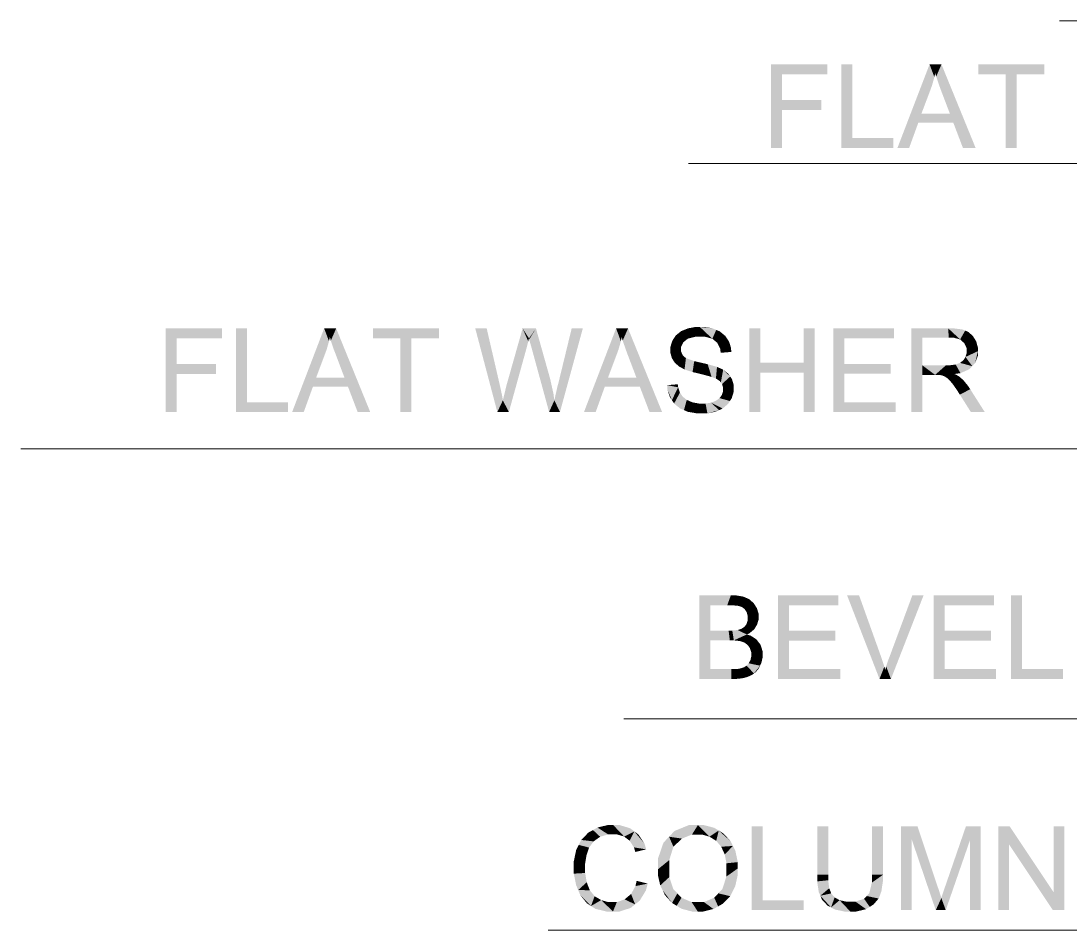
# Model space of a CAD drawing. Header units: millimetres. Extents: x 2 to 579, y 1 to 405.
# Drawn here: x 197.17 to 208.01, y 92.65 to 102.03 of the extents above; entities that cross this region are included whole.
import ezdxf

# ---------------------------------------------------------------- set-up
doc = ezdxf.new("R2010")
doc.units = ezdxf.units.MM
doc.linetypes.add('XKITLINE00', pattern=[0])
doc.layers.add('LinkedObject', color=7, linetype='Continuous', lineweight=0)

# ---------------------------------------------------------------- blocks, each defined once
blk = doc.blocks.new('*A4')
at = {"layer": 'LinkedObject'}
for points in [[(205.031, 101.216), (204.917, 100.722), (204.917, 101.586)], [(205.031, 101.216), (204.917, 101.586), (205.031, 101.484)], [(205.499, 101.484), (204.917, 101.586), (205.499, 101.586)], [(205.031, 101.484), (204.917, 101.586), (205.499, 101.484)], [(205.757, 101.586), (205.642, 100.722), (205.642, 101.586)], [(205.757, 100.824), (205.642, 100.722), (205.757, 101.586)], [(206.555, 101.586), (206.567, 101.33), (206.223, 100.722)], [(206.567, 101.33), (206.555, 101.586), (206.581, 101.371)], [(206.581, 101.371), (206.555, 101.586), (206.605, 101.454)], [(206.605, 101.454), (206.555, 101.586), (206.613, 101.495)], [(206.678, 101.586), (206.613, 101.495), (206.555, 101.586)], [(206.613, 101.495), (206.678, 101.586), (206.624, 101.46)], [(206.624, 101.46), (206.678, 101.586), (206.654, 101.37)], [(206.654, 101.37), (206.678, 101.586), (206.674, 101.315)], [(206.674, 101.315), (206.678, 101.586), (206.765, 101.077)], [(206.765, 101.077), (206.678, 101.586), (206.8, 100.984)], [(206.8, 100.984), (206.678, 101.586), (207.031, 100.722)], [(207.058, 101.586), (207.342, 101.484), (207.058, 101.484)], [(207.456, 101.484), (207.342, 101.484), (207.058, 101.586)], [(207.456, 101.484), (207.058, 101.586), (207.742, 101.586)], [(207.456, 101.484), (207.742, 101.586), (207.742, 101.484)], [(207.342, 100.722), (207.456, 101.484), (207.456, 100.722)], [(207.342, 101.484), (207.456, 101.484), (207.342, 100.722)], [(206.223, 100.722), (206.567, 101.33), (206.471, 101.077)], [(205.031, 101.114), (204.917, 100.722), (205.031, 101.216)], [(204.917, 100.722), (205.031, 101.114), (205.031, 100.722)], [(205.436, 101.114), (205.031, 101.216), (205.436, 101.216)], [(205.031, 101.114), (205.031, 101.216), (205.436, 101.114)], [(206.439, 100.984), (206.223, 100.722), (206.471, 101.077)], [(206.471, 101.077), (206.8, 100.984), (206.439, 100.984)], [(206.765, 101.077), (206.8, 100.984), (206.471, 101.077)], [(206.223, 100.722), (206.439, 100.984), (206.344, 100.722)], [(206.8, 100.984), (207.031, 100.722), (206.9, 100.722)], [(205.642, 100.722), (205.757, 100.824), (206.182, 100.722)], [(206.182, 100.722), (205.757, 100.824), (206.182, 100.824)], [(198.777, 98.49), (198.663, 97.995), (198.663, 98.859)], [(198.777, 98.49), (198.663, 98.859), (198.777, 98.757)], [(199.245, 98.757), (198.663, 98.859), (199.245, 98.859)], [(198.777, 98.757), (198.663, 98.859), (199.245, 98.757)], [(199.503, 98.859), (199.389, 97.995), (199.389, 98.859)], [(199.503, 98.097), (199.389, 97.995), (199.503, 98.859)], [(200.301, 98.859), (200.313, 98.603), (199.97, 97.995)], [(200.313, 98.603), (200.301, 98.859), (200.328, 98.644)], [(200.328, 98.644), (200.301, 98.859), (200.351, 98.727)], [(200.351, 98.727), (200.301, 98.859), (200.36, 98.769)], [(200.425, 98.859), (200.36, 98.769), (200.301, 98.859)], [(200.36, 98.769), (200.425, 98.859), (200.37, 98.733)], [(200.37, 98.733), (200.425, 98.859), (200.4, 98.643)], [(200.4, 98.643), (200.425, 98.859), (200.421, 98.589)], [(200.421, 98.589), (200.425, 98.859), (200.511, 98.35)], [(200.511, 98.35), (200.425, 98.859), (200.547, 98.257)], [(200.547, 98.257), (200.425, 98.859), (200.777, 97.995)], [(200.804, 98.859), (201.088, 98.757), (200.804, 98.757)], [(201.202, 98.757), (201.088, 98.757), (200.804, 98.859)], [(201.202, 98.757), (200.804, 98.859), (201.488, 98.859)], [(201.202, 98.757), (201.488, 98.859), (201.488, 98.757)], [(201.98, 98.859), (202.09, 97.995), (201.862, 98.859)], [(202.111, 98.293), (202.09, 97.995), (201.98, 98.859)], [(202.351, 98.859), (202.391, 98.653), (202.186, 98.276)], [(202.391, 98.653), (202.351, 98.859), (202.396, 98.674)], [(202.396, 98.674), (202.351, 98.859), (202.409, 98.725)], [(202.409, 98.725), (202.351, 98.859), (202.417, 98.755)], [(202.489, 98.859), (202.417, 98.755), (202.351, 98.859)], [(202.417, 98.755), (202.489, 98.859), (202.419, 98.745)], [(202.419, 98.745), (202.489, 98.859), (202.433, 98.695)], [(202.433, 98.695), (202.489, 98.859), (202.445, 98.653)], [(202.445, 98.653), (202.489, 98.859), (202.612, 98.422)], [(202.973, 98.859), (202.723, 98.304), (202.858, 98.859)], [(202.737, 97.995), (202.723, 98.304), (202.973, 98.859)], [(203.317, 98.859), (203.328, 98.603), (202.985, 97.995)], [(203.328, 98.603), (203.317, 98.859), (203.343, 98.644)], [(203.343, 98.644), (203.317, 98.859), (203.366, 98.727)], [(203.366, 98.727), (203.317, 98.859), (203.375, 98.769)], [(203.44, 98.859), (203.375, 98.769), (203.317, 98.859)], [(203.375, 98.769), (203.44, 98.859), (203.385, 98.733)], [(203.385, 98.733), (203.44, 98.859), (203.416, 98.643)], [(203.416, 98.643), (203.44, 98.859), (203.436, 98.589)], [(203.436, 98.589), (203.44, 98.859), (203.527, 98.35)], [(203.527, 98.35), (203.44, 98.859), (203.562, 98.257)], [(203.562, 98.257), (203.44, 98.859), (203.792, 97.995)], [(204.059, 98.754), (203.988, 98.83), (204.024, 98.845)], [(204.059, 98.859), (204.135, 98.773), (204.024, 98.845)], [(204.024, 98.845), (204.135, 98.773), (204.059, 98.754)], [(204.138, 98.874), (204.135, 98.773), (204.059, 98.859)], [(204.182, 98.874), (204.135, 98.773), (204.138, 98.874)], [(204.135, 98.773), (204.182, 98.874), (204.186, 98.773)], [(204.182, 98.874), (204.236, 98.773), (204.186, 98.773)], [(204.315, 98.859), (204.182, 98.874), (204.23, 98.874)], [(204.351, 98.843), (204.182, 98.874), (204.315, 98.859)], [(204.311, 98.752), (204.182, 98.874), (204.351, 98.843)], [(204.236, 98.773), (204.182, 98.874), (204.311, 98.752)], [(204.351, 98.843), (204.337, 98.731), (204.311, 98.752)], [(204.388, 98.828), (204.337, 98.731), (204.351, 98.843)], [(204.806, 98.504), (204.692, 97.995), (204.692, 98.859)], [(204.806, 98.504), (204.692, 98.859), (204.806, 98.859)], [(205.369, 98.859), (205.255, 98.504), (205.255, 98.859)], [(205.255, 98.402), (205.255, 98.504), (205.369, 98.859)], [(205.255, 98.402), (205.369, 98.859), (205.369, 97.995)], [(205.675, 98.493), (205.561, 97.995), (205.561, 98.859)], [(205.675, 98.493), (205.561, 98.859), (205.675, 98.757)], [(206.186, 98.757), (205.561, 98.859), (206.186, 98.859)], [(205.675, 98.757), (205.561, 98.859), (206.186, 98.757)], [(206.48, 98.478), (206.366, 97.995), (206.366, 98.859)], [(206.366, 98.859), (206.48, 98.764), (206.48, 98.478)], [(206.753, 98.764), (206.366, 98.859), (206.748, 98.859)], [(206.48, 98.764), (206.366, 98.859), (206.753, 98.764)], [(206.748, 98.859), (206.801, 98.764), (206.753, 98.764)], [(206.893, 98.848), (206.748, 98.859), (206.806, 98.859)], [(206.923, 98.836), (206.748, 98.859), (206.893, 98.848)], [(206.871, 98.745), (206.748, 98.859), (206.923, 98.836)], [(206.801, 98.764), (206.748, 98.859), (206.871, 98.745)], [(206.923, 98.836), (206.893, 98.725), (206.871, 98.745)], [(206.953, 98.824), (206.893, 98.725), (206.923, 98.836)], [(201.088, 97.995), (201.202, 98.757), (201.202, 97.995)], [(201.088, 98.757), (201.202, 98.757), (201.088, 97.995)], [(203.915, 98.758), (203.878, 98.636), (203.897, 98.73)], [(204.012, 98.716), (203.878, 98.636), (203.915, 98.758)], [(203.897, 98.73), (203.878, 98.636), (203.878, 98.668)], [(203.934, 98.787), (204.035, 98.735), (203.915, 98.758)], [(203.915, 98.758), (204.035, 98.735), (204.012, 98.716)], [(203.988, 98.83), (204.035, 98.735), (203.934, 98.787)], [(204.035, 98.735), (203.988, 98.83), (204.059, 98.754)], [(204.337, 98.731), (204.388, 98.828), (204.362, 98.71)], [(204.362, 98.71), (204.388, 98.828), (204.464, 98.752)], [(204.464, 98.752), (204.392, 98.648), (204.362, 98.71)], [(204.464, 98.752), (204.388, 98.828), (204.444, 98.782)], [(204.484, 98.722), (204.392, 98.648), (204.464, 98.752)], [(206.893, 98.725), (206.953, 98.824), (206.915, 98.705)], [(206.915, 98.705), (206.953, 98.824), (207.019, 98.754)], [(207.019, 98.754), (206.938, 98.655), (206.915, 98.705)], [(207.037, 98.724), (206.938, 98.655), (207.019, 98.754)], [(207.019, 98.754), (206.953, 98.824), (207.001, 98.783)], [(202.186, 98.276), (202.391, 98.653), (202.209, 97.995)], [(202.612, 98.422), (202.625, 97.995), (202.445, 98.653)], [(203.988, 98.67), (203.878, 98.636), (204.012, 98.716)], [(203.878, 98.636), (203.988, 98.67), (203.988, 98.643)], [(203.988, 98.62), (203.878, 98.636), (203.988, 98.643)], [(203.878, 98.636), (203.988, 98.62), (203.878, 98.606)], [(203.878, 98.606), (203.988, 98.62), (203.893, 98.552)], [(203.893, 98.552), (203.988, 98.62), (203.908, 98.528)], [(203.908, 98.528), (203.988, 98.62), (204.005, 98.582)], [(204.505, 98.654), (204.392, 98.648), (204.484, 98.722)], [(204.506, 98.616), (204.392, 98.648), (204.505, 98.654)], [(204.392, 98.648), (204.506, 98.616), (204.397, 98.607)], [(206.926, 98.564), (207.055, 98.624), (206.996, 98.469)], [(206.938, 98.603), (207.055, 98.624), (206.926, 98.564)], [(207.055, 98.659), (206.938, 98.655), (207.037, 98.724)], [(207.055, 98.624), (206.938, 98.655), (207.055, 98.659)], [(206.938, 98.655), (207.055, 98.624), (206.938, 98.624)], [(207.055, 98.624), (206.938, 98.603), (206.938, 98.624)], [(206.996, 98.469), (207.055, 98.624), (207.025, 98.5)], [(207.025, 98.5), (207.055, 98.624), (207.055, 98.578)], [(199.97, 97.995), (200.313, 98.603), (200.218, 98.35)], [(202.985, 97.995), (203.328, 98.603), (203.233, 98.35)], [(204.005, 98.582), (203.969, 98.464), (203.908, 98.528)], [(203.908, 98.528), (203.969, 98.464), (203.924, 98.504)], [(204.021, 98.567), (203.969, 98.464), (204.005, 98.582)], [(203.969, 98.464), (204.021, 98.567), (204, 98.448)], [(204, 98.448), (204.021, 98.567), (204.038, 98.552)], [(204, 98.448), (204.038, 98.552), (204.024, 98.435)], [(204.024, 98.435), (204.038, 98.552), (204.107, 98.408)], [(204.107, 98.408), (204.038, 98.552), (204.124, 98.521)], [(204.107, 98.408), (204.124, 98.521), (204.167, 98.394)], [(204.167, 98.394), (204.124, 98.521), (204.194, 98.505)], [(206.996, 98.469), (206.87, 98.503), (206.903, 98.529)], [(206.915, 98.546), (206.996, 98.469), (206.903, 98.529)], [(206.926, 98.564), (206.996, 98.469), (206.915, 98.546)], [(198.777, 98.388), (198.663, 97.995), (198.777, 98.49)], [(199.182, 98.388), (198.777, 98.49), (199.182, 98.49)], [(198.777, 98.388), (198.777, 98.49), (199.182, 98.388)], [(202.635, 98.34), (202.625, 97.995), (202.612, 98.422)], [(204.167, 98.394), (204.194, 98.505), (204.226, 98.379)], [(204.226, 98.379), (204.194, 98.505), (204.263, 98.489)], [(204.226, 98.379), (204.263, 98.489), (204.303, 98.358)], [(204.303, 98.358), (204.263, 98.489), (204.321, 98.351)], [(204.321, 98.351), (204.263, 98.489), (204.348, 98.341)], [(204.359, 98.462), (204.348, 98.341), (204.263, 98.489)], [(204.385, 98.45), (204.348, 98.341), (204.359, 98.462)], [(204.348, 98.341), (204.385, 98.45), (204.387, 98.316)], [(204.387, 98.316), (204.385, 98.45), (204.423, 98.433)], [(204.387, 98.316), (204.423, 98.433), (204.399, 98.3)], [(204.399, 98.3), (204.423, 98.433), (204.411, 98.285)], [(204.423, 98.433), (204.496, 98.362), (204.411, 98.285)], [(204.496, 98.362), (204.423, 98.433), (204.478, 98.389)], [(204.806, 98.402), (204.692, 97.995), (204.806, 98.504)], [(204.692, 97.995), (204.806, 98.402), (204.806, 97.995)], [(204.806, 98.504), (205.255, 98.402), (204.806, 98.402)], [(205.255, 98.504), (205.255, 98.402), (204.806, 98.504)], [(205.255, 98.402), (205.369, 97.995), (205.255, 97.995)], [(205.675, 98.391), (205.561, 97.995), (205.675, 98.493)], [(206.154, 98.391), (205.675, 98.493), (206.154, 98.493)], [(205.675, 98.391), (205.675, 98.493), (206.154, 98.391)], [(206.48, 98.478), (206.48, 98.379), (206.366, 97.995)], [(206.612, 98.379), (206.48, 98.478), (206.725, 98.478)], [(206.48, 98.379), (206.48, 98.478), (206.612, 98.379)], [(206.612, 98.379), (206.725, 98.478), (206.634, 98.379)], [(206.634, 98.379), (206.725, 98.478), (206.666, 98.377)], [(206.666, 98.377), (206.725, 98.478), (206.676, 98.375)], [(206.676, 98.375), (206.725, 98.478), (206.689, 98.372)], [(206.689, 98.372), (206.725, 98.478), (206.715, 98.36)], [(206.715, 98.36), (206.725, 98.478), (206.764, 98.478)], [(206.715, 98.36), (206.764, 98.478), (206.728, 98.352)], [(206.764, 98.478), (206.812, 98.388), (206.728, 98.352)], [(206.825, 98.486), (206.812, 98.388), (206.764, 98.478)], [(206.812, 98.388), (206.825, 98.486), (206.874, 98.397)], [(206.847, 98.495), (206.996, 98.469), (206.825, 98.486)], [(206.966, 98.437), (206.825, 98.486), (206.996, 98.469)], [(206.874, 98.397), (206.825, 98.486), (206.966, 98.437)], [(206.87, 98.503), (206.996, 98.469), (206.847, 98.495)], [(198.663, 97.995), (198.777, 98.388), (198.777, 97.995)], [(200.185, 98.257), (199.97, 97.995), (200.218, 98.35)], [(200.218, 98.35), (200.547, 98.257), (200.185, 98.257)], [(200.511, 98.35), (200.547, 98.257), (200.218, 98.35)], [(202.121, 98.248), (202.09, 97.995), (202.111, 98.293)], [(202.669, 98.188), (202.625, 97.995), (202.635, 98.34)], [(202.723, 98.304), (202.737, 97.995), (202.709, 98.251)], [(203.2, 98.257), (202.985, 97.995), (203.233, 98.35)], [(203.233, 98.35), (203.562, 98.257), (203.2, 98.257)], [(203.527, 98.35), (203.562, 98.257), (203.233, 98.35)], [(204.411, 98.285), (204.496, 98.362), (204.422, 98.25)], [(204.422, 98.25), (204.496, 98.362), (204.514, 98.335)], [(204.422, 98.25), (204.514, 98.335), (204.422, 98.23)], [(204.422, 98.23), (204.514, 98.335), (204.422, 98.209)], [(204.514, 98.335), (204.532, 98.239), (204.422, 98.209)], [(204.532, 98.239), (204.514, 98.335), (204.532, 98.274)], [(205.675, 98.097), (205.561, 97.995), (205.675, 98.391)], [(206.366, 97.995), (206.48, 98.379), (206.48, 97.995)], [(206.728, 98.352), (206.812, 98.388), (206.74, 98.344)], [(206.812, 98.388), (206.769, 98.315), (206.74, 98.344)], [(206.835, 98.378), (206.769, 98.315), (206.812, 98.388)], [(206.769, 98.315), (206.835, 98.378), (206.786, 98.294)], [(206.786, 98.294), (206.835, 98.378), (206.802, 98.274)], [(206.802, 98.274), (206.835, 98.378), (206.881, 98.345)], [(206.881, 98.345), (206.843, 98.214), (206.802, 98.274)], [(206.881, 98.345), (206.835, 98.378), (206.869, 98.356)], [(206.906, 98.322), (206.843, 98.214), (206.881, 98.345)], [(206.953, 98.265), (206.843, 98.214), (206.906, 98.322)], [(199.97, 97.995), (200.185, 98.257), (200.09, 97.995)], [(200.547, 98.257), (200.777, 97.995), (200.647, 97.995)], [(202.14, 98.16), (202.09, 97.995), (202.121, 98.248)], [(202.164, 98.185), (202.209, 97.995), (202.147, 98.116)], [(202.183, 98.265), (202.209, 97.995), (202.164, 98.185)], [(202.186, 98.276), (202.209, 97.995), (202.183, 98.265)], [(202.679, 98.116), (202.625, 97.995), (202.669, 98.188)], [(202.709, 98.251), (202.737, 97.995), (202.688, 98.157)], [(202.985, 97.995), (203.2, 98.257), (203.106, 97.995)], [(203.562, 98.257), (203.792, 97.995), (203.662, 97.995)], [(203.958, 98.25), (203.846, 98.273), (203.954, 98.282)], [(203.846, 98.273), (203.893, 98.118), (203.847, 98.229)], [(203.958, 98.25), (203.893, 98.118), (203.846, 98.273)], [(203.847, 98.229), (203.893, 98.118), (203.871, 98.152)], [(203.976, 98.196), (203.893, 98.118), (203.958, 98.25)], [(203.893, 98.118), (203.976, 98.196), (203.916, 98.083)], [(203.916, 98.083), (203.976, 98.196), (203.978, 98.032)], [(203.99, 98.176), (203.978, 98.032), (203.976, 98.196)], [(204.41, 98.172), (204.532, 98.239), (204.512, 98.14)], [(204.422, 98.209), (204.532, 98.239), (204.41, 98.172)], [(204.512, 98.14), (204.532, 98.239), (204.532, 98.205)], [(206.843, 98.214), (206.953, 98.265), (206.868, 98.175)], [(206.868, 98.175), (206.953, 98.265), (206.975, 98.231)], [(206.868, 98.175), (206.975, 98.231), (206.982, 97.995)], [(206.982, 97.995), (206.975, 98.231), (207.125, 97.995)], [(199.389, 97.995), (199.503, 98.097), (199.928, 97.995)], [(199.928, 97.995), (199.503, 98.097), (199.928, 98.097)], [(202.147, 98.116), (202.09, 97.995), (202.14, 98.16)], [(202.147, 98.116), (202.209, 97.995), (202.09, 97.995)], [(202.679, 98.116), (202.737, 97.995), (202.625, 97.995)], [(202.688, 98.157), (202.737, 97.995), (202.679, 98.116)], [(204.004, 98.155), (203.978, 98.032), (203.99, 98.176)], [(204.004, 98.155), (204.018, 98.015), (203.978, 98.032)], [(204.047, 98.121), (204.018, 98.015), (204.004, 98.155)], [(204.018, 98.015), (204.047, 98.121), (204.057, 97.998)], [(204.076, 98.108), (204.057, 97.998), (204.047, 98.121)], [(204.106, 98.095), (204.057, 97.998), (204.076, 98.108)], [(204.106, 98.095), (204.155, 97.981), (204.057, 97.998)], [(204.172, 98.083), (204.155, 97.981), (204.106, 98.095)], [(204.172, 98.083), (204.214, 97.981), (204.155, 97.981)], [(204.209, 98.083), (204.214, 97.981), (204.172, 98.083)], [(204.209, 98.083), (204.26, 97.981), (204.214, 97.981)], [(204.241, 98.083), (204.26, 97.981), (204.209, 98.083)], [(204.299, 98.092), (204.38, 98.014), (204.241, 98.083)], [(204.241, 98.083), (204.38, 98.014), (204.26, 97.981)], [(204.324, 98.102), (204.473, 98.079), (204.299, 98.092)], [(204.417, 98.031), (204.299, 98.092), (204.473, 98.079)], [(204.38, 98.014), (204.299, 98.092), (204.417, 98.031)], [(204.349, 98.112), (204.473, 98.079), (204.324, 98.102)], [(204.386, 98.139), (204.493, 98.109), (204.349, 98.112)], [(204.349, 98.112), (204.493, 98.109), (204.473, 98.079)], [(204.398, 98.156), (204.512, 98.14), (204.386, 98.139)], [(204.493, 98.109), (204.386, 98.139), (204.512, 98.14)], [(204.41, 98.172), (204.512, 98.14), (204.398, 98.156)], [(205.561, 97.995), (205.675, 98.097), (206.206, 97.995)], [(206.206, 97.995), (205.675, 98.097), (206.206, 98.097)], [(204.26, 97.981), (204.38, 98.014), (204.343, 97.998)], [(204.178, 96.102), (204.292, 95.637), (204.178, 95.238)], [(204.292, 95.739), (204.292, 95.637), (204.178, 96.102)], [(204.178, 96.102), (204.292, 96), (204.292, 95.739)], [(204.465, 96), (204.178, 96.102), (204.502, 96.102)], [(204.292, 96), (204.178, 96.102), (204.465, 96)], [(204.465, 96), (204.502, 96.102), (204.511, 96)], [(204.502, 96.102), (204.577, 95.994), (204.511, 96)], [(204.552, 96.102), (204.577, 95.994), (204.502, 96.102)], [(204.631, 96.089), (204.577, 95.994), (204.552, 96.102)], [(204.577, 95.994), (204.631, 96.089), (204.597, 95.988)], [(204.597, 95.988), (204.631, 96.089), (204.616, 95.982)], [(204.616, 95.982), (204.631, 96.089), (204.661, 96.076)], [(204.661, 96.076), (204.645, 95.96), (204.616, 95.982)], [(204.691, 96.063), (204.645, 95.96), (204.661, 96.076)], [(204.738, 96.022), (204.645, 95.96), (204.691, 96.063)], [(204.755, 95.995), (204.645, 95.96), (204.738, 96.022)], [(205.103, 95.736), (204.989, 95.238), (204.989, 96.102)], [(205.103, 95.736), (204.989, 96.102), (205.103, 96)], [(205.614, 96), (204.989, 96.102), (205.614, 96.102)], [(205.103, 96), (204.989, 96.102), (205.614, 96)], [(205.827, 96.102), (206.038, 95.238), (205.703, 96.102)], [(206.052, 95.474), (206.038, 95.238), (205.827, 96.102)], [(206.493, 96.102), (206.144, 95.474), (206.377, 96.102)], [(206.156, 95.238), (206.144, 95.474), (206.493, 96.102)], [(206.712, 95.736), (206.598, 95.238), (206.598, 96.102)], [(206.712, 95.736), (206.598, 96.102), (206.712, 96)], [(207.222, 96), (206.598, 96.102), (207.222, 96.102)], [(206.712, 96), (206.598, 96.102), (207.222, 96)], [(207.509, 96.102), (207.395, 95.238), (207.395, 96.102)], [(207.509, 95.34), (207.395, 95.238), (207.509, 96.102)], [(204.645, 95.96), (204.755, 95.995), (204.656, 95.943)], [(204.755, 95.995), (204.666, 95.927), (204.656, 95.943)], [(204.666, 95.927), (204.755, 95.995), (204.676, 95.889)], [(204.676, 95.889), (204.755, 95.995), (204.789, 95.881)], [(204.789, 95.911), (204.755, 95.995), (204.772, 95.968)], [(204.789, 95.881), (204.755, 95.995), (204.789, 95.911)], [(204.759, 95.777), (204.643, 95.777), (204.665, 95.807)], [(204.665, 95.807), (204.789, 95.881), (204.759, 95.777)], [(204.676, 95.845), (204.789, 95.881), (204.665, 95.807)], [(204.789, 95.881), (204.676, 95.867), (204.676, 95.889)], [(204.676, 95.867), (204.789, 95.881), (204.676, 95.845)], [(204.759, 95.777), (204.789, 95.881), (204.774, 95.801)], [(204.774, 95.801), (204.789, 95.881), (204.789, 95.853)], [(204.492, 95.637), (204.292, 95.739), (204.479, 95.739)], [(204.292, 95.637), (204.292, 95.739), (204.492, 95.637)], [(204.533, 95.637), (204.479, 95.739), (204.517, 95.739)], [(204.492, 95.637), (204.479, 95.739), (204.533, 95.637)], [(204.572, 95.744), (204.668, 95.698), (204.517, 95.739)], [(204.517, 95.739), (204.668, 95.698), (204.533, 95.637)], [(204.533, 95.637), (204.668, 95.698), (204.597, 95.63)], [(204.588, 95.749), (204.698, 95.713), (204.572, 95.744)], [(204.668, 95.698), (204.572, 95.744), (204.698, 95.713)], [(204.61, 95.756), (204.698, 95.713), (204.588, 95.749)], [(204.668, 95.698), (204.619, 95.623), (204.597, 95.63)], [(204.643, 95.777), (204.698, 95.713), (204.61, 95.756)], [(204.619, 95.623), (204.668, 95.698), (204.641, 95.615)], [(204.641, 95.615), (204.668, 95.698), (204.675, 95.59)], [(204.744, 95.752), (204.643, 95.777), (204.759, 95.777)], [(204.698, 95.713), (204.643, 95.777), (204.744, 95.752)], [(204.767, 95.647), (204.668, 95.698), (204.707, 95.686)], [(204.675, 95.59), (204.668, 95.698), (204.767, 95.647)], [(205.103, 95.634), (204.989, 95.238), (205.103, 95.736)], [(205.582, 95.634), (205.103, 95.736), (205.582, 95.736)], [(205.103, 95.634), (205.103, 95.736), (205.582, 95.634)], [(206.712, 95.634), (206.598, 95.238), (206.712, 95.736)], [(207.191, 95.634), (206.712, 95.736), (207.191, 95.736)], [(206.712, 95.634), (206.712, 95.736), (207.191, 95.634)], [(204.178, 95.238), (204.292, 95.637), (204.292, 95.34)], [(204.675, 95.59), (204.767, 95.647), (204.688, 95.573)], [(204.688, 95.573), (204.767, 95.647), (204.7, 95.555)], [(204.7, 95.555), (204.767, 95.647), (204.788, 95.619)], [(204.788, 95.619), (204.713, 95.513), (204.7, 95.555)], [(204.809, 95.592), (204.713, 95.513), (204.788, 95.619)], [(204.83, 95.526), (204.713, 95.513), (204.809, 95.592)], [(205.103, 95.34), (204.989, 95.238), (205.103, 95.634)], [(206.712, 95.34), (206.598, 95.238), (206.712, 95.634)], [(204.704, 95.431), (204.83, 95.488), (204.804, 95.376)], [(204.713, 95.468), (204.83, 95.488), (204.704, 95.431)], [(204.83, 95.488), (204.713, 95.513), (204.83, 95.526)], [(204.713, 95.513), (204.83, 95.488), (204.713, 95.489)], [(204.83, 95.488), (204.713, 95.468), (204.713, 95.489)], [(204.804, 95.376), (204.83, 95.488), (204.817, 95.402)], [(204.817, 95.402), (204.83, 95.488), (204.83, 95.458)], [(206.065, 95.436), (206.038, 95.238), (206.052, 95.474)], [(206.144, 95.474), (206.156, 95.238), (206.13, 95.439)], [(204.741, 95.295), (204.638, 95.359), (204.665, 95.376)], [(204.687, 95.4), (204.804, 95.376), (204.665, 95.376)], [(204.665, 95.376), (204.804, 95.376), (204.741, 95.295)], [(204.695, 95.416), (204.804, 95.376), (204.687, 95.4)], [(204.804, 95.376), (204.695, 95.416), (204.704, 95.431)], [(204.741, 95.295), (204.804, 95.376), (204.76, 95.309)], [(204.76, 95.309), (204.804, 95.376), (204.792, 95.349)], [(206.088, 95.366), (206.038, 95.238), (206.065, 95.436)], [(206.097, 95.333), (206.038, 95.238), (206.088, 95.366)], [(206.107, 95.368), (206.156, 95.238), (206.097, 95.333)], [(206.13, 95.439), (206.156, 95.238), (206.107, 95.368)], [(204.292, 95.34), (204.507, 95.238), (204.178, 95.238)], [(204.507, 95.34), (204.507, 95.238), (204.292, 95.34)], [(204.507, 95.34), (204.548, 95.238), (204.507, 95.238)], [(204.535, 95.34), (204.548, 95.238), (204.507, 95.34)], [(204.574, 95.342), (204.618, 95.245), (204.535, 95.34)], [(204.535, 95.34), (204.618, 95.245), (204.548, 95.238)], [(204.585, 95.344), (204.618, 95.245), (204.574, 95.342)], [(204.647, 95.252), (204.585, 95.344), (204.605, 95.348)], [(204.618, 95.245), (204.585, 95.344), (204.647, 95.252)], [(204.638, 95.359), (204.722, 95.281), (204.605, 95.348)], [(204.605, 95.348), (204.722, 95.281), (204.647, 95.252)], [(204.722, 95.281), (204.638, 95.359), (204.741, 95.295)], [(204.647, 95.252), (204.722, 95.281), (204.675, 95.26)], [(204.989, 95.238), (205.103, 95.34), (205.634, 95.238)], [(205.634, 95.238), (205.103, 95.34), (205.634, 95.34)], [(206.038, 95.238), (206.097, 95.333), (206.156, 95.238)], [(206.598, 95.238), (206.712, 95.34), (207.242, 95.238)], [(207.242, 95.238), (206.712, 95.34), (207.242, 95.34)], [(207.395, 95.238), (207.509, 95.34), (207.934, 95.238)], [(207.934, 95.238), (207.509, 95.34), (207.934, 95.34)], [(203.03, 93.652), (203.085, 93.561), (202.957, 93.576)], [(203.078, 93.678), (203.085, 93.561), (203.03, 93.652)], [(203.125, 93.704), (203.235, 93.633), (203.078, 93.678)], [(203.078, 93.678), (203.235, 93.633), (203.152, 93.609)], [(203.085, 93.561), (203.078, 93.678), (203.118, 93.585)], [(203.118, 93.585), (203.078, 93.678), (203.152, 93.609)], [(203.23, 93.73), (203.235, 93.633), (203.125, 93.704)], [(203.287, 93.73), (203.235, 93.633), (203.23, 93.73)], [(203.235, 93.633), (203.287, 93.73), (203.285, 93.633)], [(203.287, 93.73), (203.328, 93.633), (203.285, 93.633)], [(203.461, 93.697), (203.287, 93.73), (203.352, 93.73)], [(203.505, 93.664), (203.287, 93.73), (203.461, 93.697)], [(203.4, 93.611), (203.287, 93.73), (203.505, 93.664)], [(203.328, 93.633), (203.287, 93.73), (203.4, 93.611)], [(203.4, 93.611), (203.505, 93.664), (203.428, 93.589)], [(203.505, 93.664), (203.457, 93.568), (203.428, 93.589)], [(203.457, 93.568), (203.505, 93.664), (203.501, 93.499)], [(203.501, 93.499), (203.505, 93.664), (203.628, 93.479)], [(203.611, 93.538), (203.505, 93.664), (203.549, 93.631)], [(203.628, 93.479), (203.505, 93.664), (203.611, 93.538)], [(204.07, 93.73), (203.864, 93.609), (203.921, 93.669)], [(204.162, 93.73), (203.864, 93.609), (204.07, 93.73)], [(204.101, 93.632), (203.864, 93.609), (204.162, 93.73)], [(203.997, 93.59), (203.864, 93.609), (204.101, 93.632)], [(204.101, 93.632), (204.162, 93.73), (204.162, 93.632)], [(204.162, 93.73), (204.205, 93.632), (204.162, 93.632)], [(204.329, 93.702), (204.162, 93.73), (204.221, 93.73)], [(204.377, 93.673), (204.162, 93.73), (204.329, 93.702)], [(204.282, 93.61), (204.162, 93.73), (204.377, 93.673)], [(204.205, 93.632), (204.162, 93.73), (204.282, 93.61)], [(204.282, 93.61), (204.377, 93.673), (204.316, 93.588)], [(204.377, 93.673), (204.351, 93.567), (204.316, 93.588)], [(204.351, 93.567), (204.377, 93.673), (204.403, 93.506)], [(204.498, 93.565), (204.377, 93.673), (204.425, 93.644)], [(204.524, 93.514), (204.377, 93.673), (204.498, 93.565)], [(204.403, 93.506), (204.377, 93.673), (204.524, 93.514)], [(204.831, 93.715), (204.717, 92.851), (204.717, 93.715)], [(204.831, 92.953), (204.717, 92.851), (204.831, 93.715)], [(205.508, 93.715), (205.394, 93.216), (205.394, 93.715)], [(205.508, 93.217), (205.394, 93.216), (205.508, 93.715)], [(206.073, 93.715), (205.959, 93.217), (205.959, 93.715)], [(206.073, 93.216), (205.959, 93.217), (206.073, 93.715)], [(206.26, 93.715), (206.369, 93.587), (206.26, 92.851)], [(206.369, 93.587), (206.26, 93.715), (206.431, 93.715)], [(206.369, 93.587), (206.431, 93.715), (206.619, 92.851)], [(206.619, 92.851), (206.431, 93.715), (206.635, 93.104)], [(206.93, 93.715), (206.973, 93.575), (206.723, 93.115)], [(207.083, 93.715), (206.973, 93.575), (206.93, 93.715)], [(206.973, 92.851), (207.083, 93.715), (207.083, 92.851)], [(206.973, 93.575), (207.083, 93.715), (206.973, 92.851)], [(207.266, 93.715), (207.376, 93.53), (207.266, 92.851)], [(207.376, 93.53), (207.266, 93.715), (207.384, 93.715)], [(207.376, 93.53), (207.384, 93.715), (207.829, 92.851)], [(207.829, 92.851), (207.384, 93.715), (207.836, 93.037)], [(207.946, 93.715), (207.836, 93.037), (207.836, 93.715)], [(207.946, 92.851), (207.836, 93.037), (207.946, 93.715)], [(203.024, 93.457), (202.905, 93.475), (202.931, 93.525)], [(202.957, 93.576), (203.085, 93.561), (202.931, 93.525)], [(202.931, 93.525), (203.085, 93.561), (203.038, 93.497)], [(203.024, 93.457), (202.931, 93.525), (203.038, 93.497)], [(203.864, 93.609), (203.748, 93.272), (203.806, 93.548)], [(203.909, 93.507), (203.748, 93.272), (203.864, 93.609)], [(203.806, 93.548), (203.748, 93.272), (203.748, 93.379)], [(203.864, 93.609), (203.997, 93.59), (203.953, 93.548)], [(203.909, 93.507), (203.864, 93.609), (203.953, 93.548)], [(206.26, 92.851), (206.369, 93.587), (206.369, 92.851)], [(206.723, 93.115), (206.973, 93.575), (206.722, 92.851)], [(207.266, 92.851), (207.376, 93.53), (207.376, 92.851)], [(203.011, 93.416), (202.88, 93.357), (202.905, 93.475)], [(202.997, 93.333), (202.88, 93.357), (203.011, 93.416)], [(203.011, 93.416), (202.905, 93.475), (203.024, 93.457)], [(203.501, 93.499), (203.628, 93.479), (203.516, 93.452)], [(203.866, 93.368), (203.748, 93.272), (203.909, 93.507)], [(204.403, 93.506), (204.524, 93.514), (204.421, 93.466)], [(204.524, 93.514), (204.439, 93.427), (204.421, 93.466)], [(204.439, 93.427), (204.524, 93.514), (204.457, 93.335)], [(204.457, 93.335), (204.524, 93.514), (204.574, 93.347)], [(204.574, 93.347), (204.524, 93.514), (204.549, 93.463)], [(202.88, 93.357), (202.997, 93.333), (202.88, 93.29)], [(202.88, 93.29), (202.997, 93.333), (202.997, 93.291)], [(203.748, 93.272), (203.866, 93.368), (203.866, 93.27)], [(204.457, 93.282), (204.574, 93.347), (204.574, 93.282)], [(204.457, 93.335), (204.574, 93.347), (204.457, 93.282)], [(202.997, 93.291), (202.88, 93.228), (202.88, 93.29)], [(202.997, 93.235), (202.88, 93.228), (202.997, 93.291)], [(202.997, 93.235), (202.925, 93.058), (202.88, 93.228)], [(202.88, 93.228), (202.925, 93.058), (202.903, 93.112)], [(203.013, 93.139), (202.925, 93.058), (202.997, 93.235)], [(203.748, 93.272), (203.866, 93.192), (203.748, 93.215)], [(203.866, 93.192), (203.748, 93.272), (203.866, 93.27)], [(203.748, 93.215), (203.866, 93.192), (203.773, 93.107)], [(204.415, 93.07), (204.574, 93.282), (204.521, 93.047)], [(204.457, 93.199), (204.574, 93.282), (204.415, 93.07)], [(204.574, 93.282), (204.457, 93.199), (204.457, 93.282)], [(204.521, 93.047), (204.574, 93.282), (204.548, 93.099)], [(204.548, 93.099), (204.574, 93.282), (204.574, 93.216)], [(205.508, 93.217), (205.394, 93.148), (205.394, 93.216)], [(205.508, 93.16), (205.394, 93.148), (205.508, 93.217)], [(205.932, 93.025), (206.073, 93.216), (206.044, 93.009)], [(205.959, 93.135), (206.073, 93.216), (205.932, 93.025)], [(206.073, 93.216), (205.959, 93.135), (205.959, 93.217)], [(206.044, 93.009), (206.073, 93.216), (206.058, 93.048)], [(206.058, 93.048), (206.073, 93.216), (206.073, 93.151)], [(202.925, 93.058), (203.013, 93.139), (203.029, 93.098)], [(203.045, 93.057), (202.925, 93.058), (203.029, 93.098)], [(203.472, 93.018), (203.643, 93.125), (203.513, 92.911)], [(203.517, 93.1), (203.643, 93.125), (203.472, 93.018)], [(203.513, 92.911), (203.643, 93.125), (203.56, 92.948)], [(203.643, 93.125), (203.517, 93.1), (203.529, 93.154)], [(203.56, 92.948), (203.643, 93.125), (203.625, 93.055)], [(203.773, 93.107), (203.866, 93.192), (203.798, 93.056)], [(203.798, 93.056), (203.866, 93.192), (203.908, 93.069)], [(205.508, 93.16), (205.427, 93), (205.394, 93.148)], [(205.394, 93.148), (205.427, 93), (205.41, 93.039)], [(205.518, 93.077), (205.427, 93), (205.508, 93.16)], [(206.65, 93.061), (206.619, 92.851), (206.635, 93.104)], [(206.723, 93.115), (206.722, 92.851), (206.707, 93.069)], [(202.925, 93.058), (203.058, 92.894), (202.948, 93.004)], [(203.045, 93.057), (203.058, 92.894), (202.925, 93.058)], [(202.948, 93.004), (203.058, 92.894), (203.015, 92.922)], [(203.095, 92.995), (203.058, 92.894), (203.045, 93.057)], [(203.058, 92.894), (203.095, 92.995), (203.129, 92.975)], [(203.513, 92.911), (203.405, 92.962), (203.438, 92.99)], [(203.472, 93.018), (203.513, 92.911), (203.438, 92.99)], [(203.908, 93.069), (203.895, 92.925), (203.798, 93.056)], [(203.798, 93.056), (203.895, 92.925), (203.822, 93.005)], [(203.95, 93.024), (203.895, 92.925), (203.908, 93.069)], [(203.895, 92.925), (203.95, 93.024), (203.943, 92.896)], [(203.943, 92.896), (203.95, 93.024), (203.992, 92.979)], [(204.373, 93.025), (204.419, 92.917), (204.331, 92.98)], [(204.521, 93.047), (204.373, 93.025), (204.415, 93.07)], [(204.495, 92.995), (204.373, 93.025), (204.521, 93.047)], [(204.419, 92.917), (204.373, 93.025), (204.495, 92.995)], [(205.427, 93), (205.518, 93.077), (205.529, 93.051)], [(205.539, 93.024), (205.427, 93), (205.529, 93.051)], [(205.539, 93.024), (205.537, 92.879), (205.427, 93)], [(205.427, 93), (205.537, 92.879), (205.443, 92.96)], [(205.575, 92.983), (205.537, 92.879), (205.539, 93.024)], [(205.537, 92.879), (205.575, 92.983), (205.601, 92.968)], [(205.905, 92.997), (205.976, 92.909), (205.879, 92.968)], [(206.044, 93.009), (205.905, 92.997), (205.932, 93.025)], [(206.029, 92.971), (205.905, 92.997), (206.044, 93.009)], [(205.976, 92.909), (205.905, 92.997), (206.029, 92.971)], [(206.67, 92.998), (206.619, 92.851), (206.65, 93.061)], [(206.677, 92.976), (206.619, 92.851), (206.67, 92.998)], [(206.684, 93), (206.722, 92.851), (206.677, 92.976)], [(206.707, 93.069), (206.722, 92.851), (206.684, 93)], [(207.836, 93.037), (207.946, 92.851), (207.829, 92.851)], [(203.163, 92.955), (203.058, 92.894), (203.129, 92.975)], [(203.163, 92.955), (203.285, 92.837), (203.058, 92.894)], [(203.058, 92.894), (203.285, 92.837), (203.102, 92.865)], [(203.236, 92.934), (203.285, 92.837), (203.163, 92.955)], [(203.285, 92.837), (203.236, 92.934), (203.276, 92.934)], [(203.324, 92.934), (203.285, 92.837), (203.276, 92.934)], [(203.324, 92.934), (203.513, 92.911), (203.285, 92.837)], [(203.285, 92.837), (203.513, 92.911), (203.353, 92.837)], [(203.405, 92.962), (203.513, 92.911), (203.324, 92.934)], [(203.353, 92.837), (203.513, 92.911), (203.467, 92.874)], [(203.992, 92.979), (204.161, 92.837), (203.943, 92.896)], [(203.943, 92.896), (204.161, 92.837), (203.991, 92.866)], [(204.097, 92.934), (204.161, 92.837), (203.992, 92.979)], [(204.161, 92.837), (204.097, 92.934), (204.16, 92.934)], [(204.225, 92.934), (204.161, 92.837), (204.16, 92.934)], [(204.161, 92.837), (204.225, 92.934), (204.217, 92.837)], [(204.217, 92.837), (204.225, 92.934), (204.322, 92.863)], [(204.371, 92.89), (204.225, 92.934), (204.331, 92.98)], [(204.322, 92.863), (204.225, 92.934), (204.371, 92.89)], [(204.331, 92.98), (204.419, 92.917), (204.371, 92.89)], [(204.717, 92.851), (204.831, 92.953), (205.256, 92.851)], [(205.256, 92.851), (204.831, 92.953), (205.256, 92.953)], [(205.443, 92.96), (205.537, 92.879), (205.499, 92.9)], [(205.626, 92.954), (205.537, 92.879), (205.601, 92.968)], [(205.626, 92.954), (205.736, 92.837), (205.537, 92.879)], [(205.537, 92.879), (205.736, 92.837), (205.576, 92.858)], [(205.689, 92.94), (205.736, 92.837), (205.626, 92.954)], [(205.736, 92.837), (205.689, 92.94), (205.726, 92.94)], [(205.789, 92.94), (205.736, 92.837), (205.726, 92.94)], [(205.736, 92.837), (205.789, 92.94), (205.798, 92.837)], [(205.937, 92.885), (205.789, 92.94), (205.879, 92.968)], [(205.899, 92.861), (205.789, 92.94), (205.937, 92.885)], [(205.798, 92.837), (205.789, 92.94), (205.899, 92.861)], [(205.879, 92.968), (205.976, 92.909), (205.937, 92.885)], [(206.619, 92.851), (206.677, 92.976), (206.722, 92.851)], [(203.102, 92.865), (203.285, 92.837), (203.216, 92.837)], [(203.991, 92.866), (204.161, 92.837), (204.1, 92.837)], [(205.576, 92.858), (205.736, 92.837), (205.675, 92.837)]]:
    blk.add_hatch(color=7, dxfattribs=at).paths.add_polyline_path(points, flags=17)
at = {"layer": 'LinkedObject', "color": 6, "linetype": 'XKITLINE00', "lineweight": 0}
for p, q in [((217.438, 102.034), (207.897, 102.034)), ((217.694, 100.561), (204.065, 100.561)), ((216.737, 97.616), (197.169, 97.616)), ((216.35, 94.827), (203.395, 94.827)), ((217.074, 92.646), (202.614, 92.646))]:
    blk.add_line(p, q, dxfattribs=at)

msp = doc.modelspace()

# ---------------------------------------------------------------- block references
at = {"lineweight": 0}
msp.add_blockref('*A4', (0, 0), dxfattribs=at)

doc.saveas('drawing.dxf')
